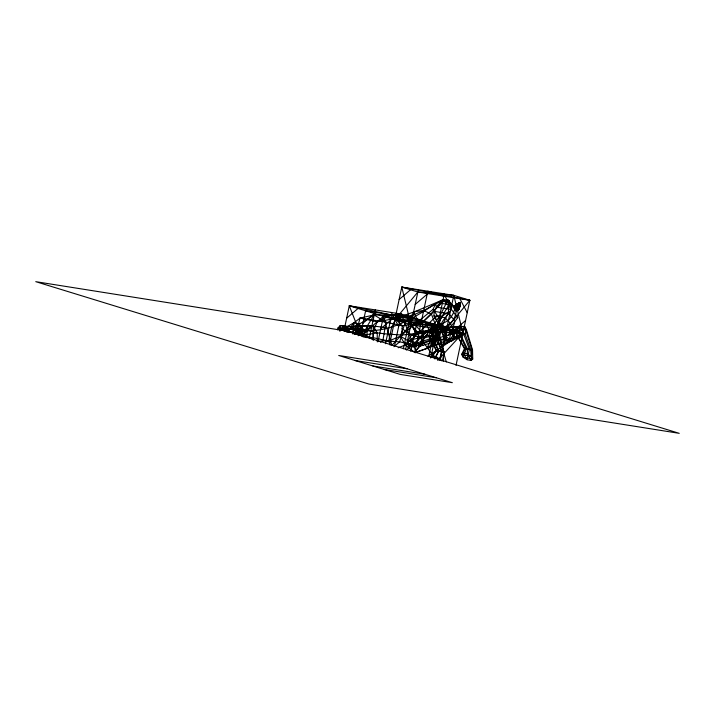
<?xml version="1.0" encoding="UTF-8"?>
<svg xmlns="http://www.w3.org/2000/svg" width="715" height="715" viewBox="0 0 715 715"><rect width="100%" height="100%" fill="white"/><g stroke="black" fill="none" stroke-linecap="round" stroke-linejoin="round"><path stroke-width="1.07" d="M373.185 340.277L373.266 326.21C362.299 324.056 350.976 328.364 340.251 325.468L337.954 328.024L337.829 329.964M459.012 308.987L457.841 309.541C459.897 309.041 460.058 306.199 458.288 310.069L457.502 310.176L458.807 309.488L460.049 306.02L458.431 307.638L454.293 307.834L457.207 304.143L460.326 302.374L460.433 304.51L457.618 303.839L454.141 306.431L457.502 305.707L454.713 305.77L457.493 306.351L460.362 304.456M459.137 308.603L458.959 309.121M366.867 337.721L367.43 325.7L374.231 314.957L359.475 324.02L344.567 331.394M455.428 305.162L455.017 305.618L457.618 303.839L459.164 304.438L458.378 304.974L460.317 304.277L459.388 307.629M355.721 334.28L360.038 318.05L377.163 321.813L396.208 318.273L415.138 311.508L423.673 310.578L431.422 314.091L436.052 326.317L435.14 341.69L426.9 348.428L415.183 352.781M339.884 331.117L340.251 325.468C355.015 328.525 370.442 323.877 385.296 327.971M342.941 330.419L343.245 325.736L345.184 328.677L345.005 331.581M443.148 361.361L443.926 352.066L437.732 330.294L434.47 329.293L417.632 332.1L411.483 335.174L407.872 340.733L408.917 345.524L414.012 346.73L432.977 339.983L436.677 337.855L438.644 333.842L437.732 330.294L422.726 333.306L417.632 332.1L408.73 321.956M343.495 330.312L343.656 328.498L345.318 326.71L347.427 326.898L348.741 328.954L348.491 331.68L346.712 332.118M344.898 331.358L345.318 326.71M347.427 326.898L347.007 331.546L361.593 333.145L373.57 339.813M460.317 304.447L459.87 306.136L458.226 305.671L456.965 307.11L459.048 306.941L458.226 305.671L460.085 304.152L455.991 304.903M460.183 304.17L460.353 302.409L456.161 304.626L458.86 305.171M454.794 306.556L454.874 305.743L457.296 304.215M456.188 310.498C456.179 318.068 450.307 325.048 443.38 327.506L441.316 323.761L438.286 323.278L433.978 315.896C433.558 309.211 438.447 303.902 443.094 299.737L447.947 299.835C450.039 303.214 456.027 307.236 455.732 310.659L458.699 309.649L455.812 310.712L458.288 310.069L457.663 309.97M442.835 360.494L443.809 351.655L436.409 350.279L431.842 357L440.36 359.395L441.709 360.896M349.099 332.001L349.447 328.927L354.077 322.644L360.172 318.05M352.799 334.003L354.077 322.644L359.475 324.02L362.469 332.243L362.005 336.345M358.188 335.371L359.475 324.02M457.162 304.947L456.411 304.661M442.701 332.421L444.042 338.588L447.322 340.921L449.994 341.35L452.425 340.644C456 336.568 453.81 331.34 453.337 326.683M380.416 342.342L382.882 340.733L385.966 322.17L374.097 314.957L360.038 318.05L385.966 322.17L402.241 325.799L422.529 322.456L431.422 314.091L443.094 299.737L452.077 305.064L454.82 307.888C453.694 315.252 448.671 321.804 441.316 323.761C444.176 316.968 451.639 312.964 452.077 305.064L447.947 299.835M453.533 329.401L453.203 335.469L449.726 339.491L449.458 340.733L446.258 340.286L444.042 338.588L444.346 336.81M436.722 319.918L435.524 318.532L435.846 316.754M400.445 336.157L407.872 340.733L428.794 335.424L436.677 337.855L441.834 351.95L440.36 359.395L435.962 356.57L432.432 355.578L431.842 357M343.888 331.179L349.286 305.788L401.312 314.046L462.909 332.976L437.669 360.378M360.566 334.575L365.615 310.802L417.64 319.069L410.812 351.19M369.271 338.284L375.304 309.917M378.029 341.672L383.428 316.28L401.312 314.046L416.353 352.45M385.501 343.754L391.632 314.94L410.24 316.262L422.529 322.456L423.021 332.591L420.152 346.105L414.611 352.021M389.55 344.639L401.785 287.072L453.802 295.34L469.862 300.273L456.027 365.401M394.537 345.926L401.312 314.046M403.403 348.795L409.445 320.409M405.611 349.572L417.846 292.015L453.802 295.34L462.909 332.976L427.936 356.142M428.678 356.419L435.453 324.538L349.286 305.788L361.075 335.889L383.428 316.28L435.453 324.538L446.312 361.915M430.698 358.027L443.854 296.144L427.793 291.211L414.754 352.54L426.9 348.428L442.058 316.289L448.528 311.838L448.457 305.582L443.094 299.737L415.138 311.508L405.78 321.509L400.311 336.157L388.701 341.109L373.007 337.632L363.041 336.917M440.02 360.19L453.802 295.34M453.525 307.379L458.896 307.11L453.346 307.656C456.519 308.388 459.227 304.715 460.353 302.409L456.599 304.376M439.654 359.591L441.566 350.967L434.47 329.293L430.77 331.42L411.483 335.174L402.044 328.659M434.604 332.359L457.1 328.971L466.359 329.49L464.973 333.601L461.282 336.354L443.997 344.326L438.063 343.987L434.952 338.874L436.49 331.975L441.763 327.336L464.625 326.424L466.359 329.49L472.535 349.93L472.722 359.073L471.042 360.485L467.092 359.717L463.186 357.232L461.613 354.47L464.455 348.688L455.714 333.083L457.1 328.971L460.791 326.21L469.398 349.403L467.092 359.717L463.293 353.067L464.991 348.804L455.714 333.083L434.952 338.874L430.644 340.76M427.025 348.428L438.063 343.987L441.763 327.336L447.688 327.676L464.625 326.424L471.989 349.814L471.042 360.485L467.244 353.836L467.583 349.215L461.282 336.354L464.625 326.424M431.154 345.059L443.997 344.326L447.688 327.676L436.087 326.299L423.021 332.591L401.973 335.085L384.366 333.771M443.997 344.326L449.27 339.688L450.799 332.788L447.688 327.676M454.624 306.717L454.874 305.743L456.983 306.208L454.195 306.27L457.046 306.127M346.623 331.617L353.04 332.412L354.318 328.426L357.723 325.817L361.263 326.12L362.871 329.159L361.593 333.145L358.188 335.755M354.944 334.513L357.723 325.817M358.483 334.817L361.263 326.12M438.063 343.987L457.448 336.148L460.791 326.21M458.583 309.836L457.26 309.595L456.215 308.147L458.431 307.638L455.598 308.067L456.84 309.863L459.343 308.558L455.902 308.692L458.431 307.638L454.07 308.094L456.215 308.147L457.493 306.351M457.1 328.971L466.278 348.938L463.186 357.232L472.722 359.073L471.149 356.32L470.702 349.68L464.973 333.601L455.714 333.083M459.629 306.95L459.897 306.342M448.671 301.542L448.922 300.55L447.974 301.355M434.935 359.037L438.501 350.395L430.77 331.42L438.644 333.842L443.926 352.066L436.516 350.69L429.715 338.973L428.794 335.424L430.77 331.42M460.111 303.366C461.729 300.613 456.081 305.591 457.618 303.839L459.772 304.161M459.772 306.637L460.514 304.876L459.861 303.929M367.43 325.7L362.943 335.246L354.318 328.426L337.954 328.024L362.871 329.159L377.243 332.877L384.491 333.771M454.597 309.64L458.887 309.291L457.94 309.229M403.778 342.128L408.917 345.524L429.715 338.973L434.47 329.293M439.216 360.19L435.962 356.57L438.769 351.378L432.977 339.983L437.732 330.294M447.107 301.533L439.466 316.772L439.805 323.52L443.711 330.553L446.258 340.286L448.654 341.135M456.116 310.632L458.288 310.069L457.627 310.051M436.052 326.317L448.457 305.582L457.698 317.692L451.594 325.861L446.357 330.974L441.057 330.133L438.286 323.278M408.917 345.524L417.632 332.1M407.756 346.846L414.012 346.73L422.726 333.306L413.172 322.662M414.012 346.73L420.17 343.656L423.772 338.088L427.382 334.209M439.654 315.914L414.834 352.513L405.244 344.988L400.311 336.157L433.031 309.381L435.676 303.553L443.094 299.737L423.673 310.578L410.24 316.262L396.208 318.273L391.579 327.595L388.701 341.109L390.229 345.131M455.017 305.618L455.75 305.082M456.849 307.387L453.641 307.146L459.048 306.941L453.605 307.227L454.874 305.743L454.963 306.395L455.321 306.002M469.862 300.273L417.846 292.015L394.832 319.784L446.848 328.042L469.862 300.273L401.785 287.072L410.893 324.717L434.863 358.233M441.566 350.967L436.516 350.69L432.432 355.578L434.345 357.706M459.057 308.764L454.901 309.988M420.84 323.913L442.576 302.168M442.058 316.289L437.249 315.53L405.244 344.988L398.183 347.767M406.37 350.046L435.453 324.538L410.893 324.717L349.286 305.788M346.65 318.211L359.296 307.379M362.979 323.234L375.625 312.392M399.14 299.505L411.786 288.663M380.791 328.703L393.438 317.871M415.201 304.438L427.847 293.597M452.908 331.394L465.554 320.552M393.911 346.739L399.614 341.859L401.973 335.085L402.241 325.799L391.597 314.904L374.097 314.957M457.198 304.188L458.923 302.901L459.986 304.125M448.117 301.194L448.957 300.604L449.029 302.132M460.353 302.409L456.903 304.51M354.148 334.334L362.469 332.243L372.041 325.879L362.943 335.246L377.243 332.877L377.252 341.859M456.974 304.224L459.396 304.313M339.956 330.848L354.077 322.644M457.412 309.702L459.209 308.674M458.288 310.069L456.197 310.81L458.288 310.069L457.368 310.453M391.597 314.904L377.163 321.813L373.588 330.58L373.007 337.632L374.034 339.589M344.451 330.974L349.447 328.927L356.901 329.383M446.089 300.559L439.582 303.08L452.077 305.064M435.587 340.197L449.27 339.688L464.973 333.601M407.872 340.733L420.17 343.656L436.677 337.855M458.467 309.792L456.206 310.328M352.531 333.047L358.653 331.268M411.483 335.174L423.772 338.088L438.644 333.842M459.405 307.602L459.861 307.03M449.726 339.491L446.258 340.286L443.291 336.416L446.473 336.917L449.726 339.491L449.994 341.35M457.207 310.104L458.208 309.89M436.49 331.975L450.799 332.788L466.359 329.49M458.279 308.058L459.325 307.852M459.262 304.885L455.258 305.287L458.95 304.563L456.974 304.358M455.67 304.974L458.458 304.912M379.173 341.484L383.017 340.733M455.938 308.764L458.154 308.514M456.796 307.486L458.896 307.11M456.59 307.799L458.583 307.459L456.009 307.718L456.688 307.647M456.894 307.298L459.048 306.941L456.286 307.352M456.304 309.3L456.885 309.211M458.056 308.362L456.215 308.147L458.127 307.995M458.574 308.8L456.483 308.666M457.895 309.89L457.01 309.979L458.065 309.881M454.24 307.924L455.956 307.772L454.293 307.834M455.16 305.359L457.957 305.296M458.905 308.817L456.706 308.996L458.735 308.826M457.171 306.735L453.918 306.601L453.676 307.066L456.492 306.905L453.605 307.227L456.939 307.191M457.582 310.203L456.036 310.292L457.654 310.203M457.841 309.541L458.807 309.488M456.84 309.863L457.645 309.827M453.614 307.218L456.402 307.164L453.569 307.289M455.196 306.172L453.828 306.806L456.706 306.538M454.749 307.62L456.134 307.593M457.448 336.148L461.282 336.354M438.769 351.378L443.809 351.655M434.952 338.874L449.27 339.688M382.882 340.733L399.614 341.859L420.152 346.105L435.14 341.69L448.528 311.838L448.832 313.688L453.56 319.221L454.749 321.795C453.122 327.157 452.22 333.387 446.5 336.05L443.103 335.505L438.447 324.288L442.317 324.896C446.661 328.668 452.112 332.395 454.025 337.989M356.767 329.383C386.011 335.442 412.439 319.042 435.676 303.553L436.4 307.146L451.022 309.461M345.184 328.677L348.741 328.954M354.318 328.426L362.871 329.159M353.04 332.412L361.593 333.145M437.437 331.492L450.799 332.788M456.456 306.994L456.992 307.048M459.048 305.734L460.129 305.85M458.905 306.056L459.986 306.172M464.991 348.804L464.455 348.688L472.535 349.93L466.278 348.938M464.455 348.688L472.535 349.93M448.832 313.688L434.345 311.391L433.031 309.381L437.249 315.53M446.375 340.251L449.914 340.814M355.051 360.512L407.076 368.77M372.864 365.982L424.889 374.249M384.268 369.485L436.284 377.752M429.375 325.236L441.763 327.336M459.754 304.59L459.343 304.831M349.447 328.927L362.469 332.243M401.785 287.072L417.846 292.015M429.715 338.973L432.977 339.983M438.501 350.395L443.926 352.066M428.794 335.424L436.409 350.279L441.834 351.95M459.7 306.288L458.226 305.671L459.209 306.771M420.17 343.656L423.119 345.265M459.539 306.449L458.226 305.671L459.37 306.61M444.042 338.588L446.839 340.322L446.258 340.286L446.357 330.974L443.38 327.506M439.94 326.961L438.912 326.031L438.322 323.198M373.266 326.21L377.243 332.877M435.524 318.532L433.978 315.896L444.962 317.639L450.343 323.278L454.597 332.913M456.304 315.19L457.698 317.692M459.861 298.682L467.226 312.696M443.8 293.749L451.165 307.763M425.452 322.948L432.807 336.971M413.529 312.294L420.894 326.308M407.639 317.478L414.995 331.492M391.311 312.455L398.666 326.478M460.469 304.554L460.451 304.465M450.28 302.597L451.165 304.545M422.726 333.306L423.772 338.088M410.893 324.717L391.883 345.354L383.428 316.28L462.909 332.976L410.893 324.717M458.047 305.225L455.008 305.493L458.369 305.537L458.047 305.225M463.293 353.067L461.613 354.47L471.149 356.32L467.244 353.836L463.293 353.067M456.769 309.077L456.125 309.041L456.805 309.13M346.087 330.947L35.75 281.665L368.913 384.053L679.25 433.335L346.087 330.947M390.748 363.756L338.722 355.489L400.329 374.428L452.345 382.686L390.748 363.756"/></g></svg>
